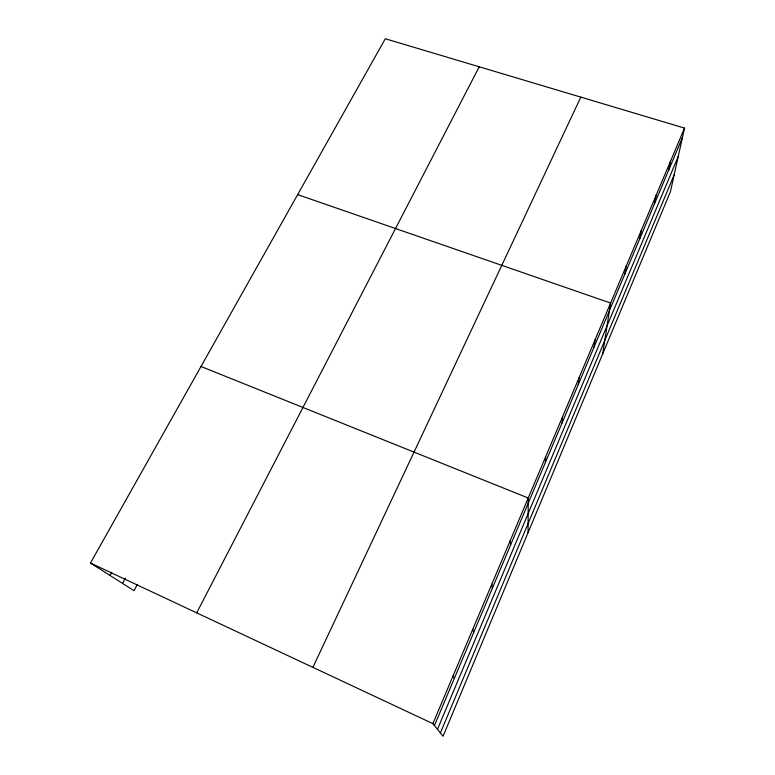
<?xml version="1.0" encoding="UTF-8"?>
<svg xmlns="http://www.w3.org/2000/svg" width="775" height="775" viewBox="0 0 775 775"><rect width="100%" height="100%" fill="white"/><g stroke="black" fill="none" stroke-linecap="round" stroke-linejoin="round"><path stroke-width="1.16" d="M528.075 532.619L528.23 498.015L201.006 366.488M545.368 462.559L545.648 456.775M562.049 423.005L562.582 416.708M578.266 384.545L579.032 377.764M594.047 347.132L595.035 339.896M602.63 354.039L610.603 303.054L297.658 194.622M624.805 274.205L626.2 266.125M639.782 238.671L641.38 230.204M654.371 204.087L656.144 195.252M668.583 170.403L670.52 161.219M684.528 128.088L670.433 191.657L443.048 736.25L432.896 723.647L90.472 563.038L385.311 38.75L684.528 128.088L432.896 723.647M437.478 729.323L678.251 156.405M440.394 732.947L674.182 174.763M434.446 725.565L682.417 137.592M312.897 667.362L580.824 97.117M196.695 612.851L479.212 66.786M137.427 584.379L134.007 590.686L90.472 563.038M122.537 583.401L125.405 578.15M109.992 575.428L111.736 572.279M453.142 675.722L454.334 678.387M472.779 629.261L473.641 632.632M491.815 584.195L492.367 588.225M510.289 540.466L510.541 545.116"/></g></svg>
